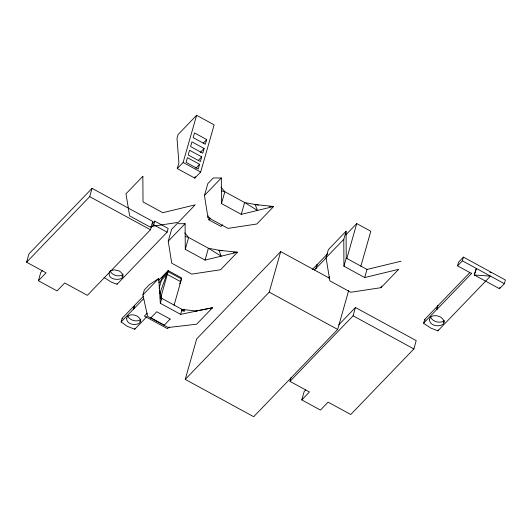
<?xml version="1.0" encoding="UTF-8"?>
<svg xmlns="http://www.w3.org/2000/svg" width="532" height="532" viewBox="0 0 532 532"><rect width="100%" height="100%" fill="white"/><g stroke="black" fill="none" stroke-linecap="round" stroke-linejoin="round"><path stroke-width="0.8" d="M158.363 280.005L158.736 278.475L149.439 284.633L144.318 289.953L142.915 294.908L147.597 316.307L168.179 327.526L196.654 324.201L212.474 307.762L195.783 311.04M38.404 280.743L46.045 272.81L26.6 262.21L28.954 253.904L92.056 188.335L152.83 221.465L150.483 229.771L87.374 295.34L64.691 282.971L57.05 290.911L38.404 280.743L40.751 272.437L42.394 270.735M26.6 262.21L89.702 196.641L92.056 188.335M104.112 277.558L111.614 282.266L116.9 284.234L117.313 283.41M146.772 316.733L134.716 329.255L127.188 326.269L121.116 321.96L122.16 318.262L143.361 296.317M150.842 227.809L153.701 224.837L154.752 221.139L168.165 228.447L167.121 232.152L117.08 284.234M121.116 321.96L133.605 308.986L134.649 305.288M133.605 308.986L134.722 305.295M177.269 168.558L178.912 162.759L176.996 138.307L178.04 134.603L196.627 115.298L214.157 124.854L200.657 172.036L194.805 178.114L177.269 168.558L183.121 162.473L196.627 115.298M134.716 329.255L134.948 328.437M168.245 241.209L171.597 229.365L177.05 223.699L185.096 223.706L185.276 249.315L205.053 260.095L237.438 252.241L220.594 269.744L191.773 274.113L171.716 263.18L168.245 241.209L185.096 223.706M159.141 288.178L162.034 277.957L168.085 271.672L181.505 278.987L174.05 305.328M180.501 281.594L181.552 277.897L168.132 270.582L159.899 293.345M160.857 297.222L168.085 271.672M194.805 178.114L195.257 176.518M210.732 308.919L212.474 307.762L180.634 314.359L160.338 303.293L161.741 298.339L159.534 290.884M185.276 249.315L188.627 237.472L184.77 232.883M204.461 195.483L207.812 183.64L213.272 177.967L221.312 177.974L221.492 203.583L241.269 214.363L273.661 206.509L256.81 224.012L227.989 228.381L207.932 217.448L204.461 195.483L221.312 177.974M207.932 217.448L208.384 215.872M180.634 314.359L182.037 309.405L161.741 298.339L160.637 297.188M222.602 224.757L220.973 226.452L208.797 219.816L209.462 217.482M205.053 260.095L208.404 248.251L188.627 237.472L185.183 236.507M221.492 203.583L224.843 191.739L220.986 187.151M348.679 290.499L337.667 329.434L253.671 416.702L185.242 379.402L196.707 338.877L280.697 251.609L329.474 278.196M241.269 214.363L244.62 202.519L224.843 191.739L221.405 190.782M185.242 379.402L269.232 292.135L280.697 251.609M317.145 264.643L316.021 268.334L317.145 264.643L327.499 253.897M338.804 324.779L355.442 307.496L416.217 340.626L413.869 348.932L350.761 414.501L328.078 402.132L320.437 410.072L301.79 399.904L309.431 391.971L289.987 381.371L291.051 377.594M326.069 257.701L328.357 249.614L346.066 231.24L346.232 258.126L343.945 266.219L364.699 277.544L398.721 269.312L381.012 287.679L350.748 292.254L329.84 280.849L326.069 257.701L343.778 239.333L346.066 231.24M301.79 399.904L304.138 391.599L305.774 389.896M346.817 258.625L356.733 223.573L370.817 231.26L360.836 266.273M289.987 381.371L353.088 315.802L355.442 307.496M364.699 277.544L366.987 269.451L401.015 261.219M381.012 287.679L381.431 286.209M471.625 273.142L471.532 273.475L457.533 265.847L458.584 262.15L463.425 257.116L505.4 279.998L504.349 283.696L499.508 288.73L474.231 274.951L476.373 268.447L474.305 274.991L490.457 276.128L437.916 330.811L431.073 328.217L424.303 323.802L423.638 323.15L424.689 319.446L469.756 272.71M423.638 323.15L436.752 309.524L437.796 305.827M436.752 309.524L437.869 305.834M437.916 330.811L438.149 329.986M457.533 265.847L462.381 260.82L463.425 257.116M499.508 288.73L499.927 287.247M199.58 164.302L198.256 168.977L186.087 162.34L187.41 157.665L199.58 164.302L195.776 168.258M201.714 156.867L200.365 161.568L188.195 154.932L189.545 150.237L201.714 156.867L198.35 160.365M204.115 148.501L202.772 153.196L190.596 146.559L191.946 141.864L204.115 148.501L200.158 152.611M206.682 139.564L205.332 144.258L193.163 137.628L194.506 132.927L206.682 139.564L203.264 143.115M179.69 283.915L180.554 281.627L167.088 274.286L158.895 282.791M109.752 271.526C104.831 282.692 132.109 281.268 119.767 271.28A6.963 4.542 15.8 0 0 119.068 270.901L114.214 269.791L110.377 270.941M151.893 224.105L154.752 221.139M121.954 276.554L122.553 275.928M208.797 219.816L210.426 218.127M142.915 294.908L158.736 278.475L160.338 303.293M158.915 280.158L168.132 270.582M133.672 308.999L143.753 298.532M147.291 313.122L144.425 316.101L167.5 328.676L169.216 326.887M139.59 321.581L140.162 320.982M150.689 318.05L156.74 311.752L170.16 319.074M164.109 325.365L170.16 319.067M436.825 309.538L471.532 273.475M443.282 322.625L444.227 321.641M312.384 269.498L317.072 264.63M345.853 234.865L356.733 223.573M314.385 270.03L326.455 257.601M328.284 278.083L329.627 276.693M269.638 206.509L273.661 206.509L255.121 204.514L257.461 210.439L244.62 202.519L258.346 205.126M233.422 252.235L237.438 252.241L218.898 250.24L221.245 256.165L208.404 248.251L222.13 250.851M489.892 272.311L491.508 272.424M183.919 310.808L181.685 310.641L184.823 311.134M184.138 310.03L182.037 309.405L196.554 311.06M182.037 309.405L184.298 309.89M462.381 260.82L504.349 283.696M183.121 162.473L200.657 172.036M346.232 258.126L366.987 269.451M353.088 315.802L413.869 348.932M153.701 224.837L167.121 232.152M269.232 292.135L337.667 329.434M89.702 196.641L150.483 229.771M150.702 317.744L164.175 325.085M425.354 320.104L424.689 319.446M122.799 318.887L122.16 318.262M160.711 297.202L161.741 298.339M160.132 297.435L161.389 299.583M343.778 239.333L343.945 266.219M444.306 320.397A7.495 4.888 15.8 0 1 436.799 321.867A7.495 4.888 15.8 0 1 430.614 316.966M123.218 274.14A7.142 4.655 15.8 0 1 116.062 275.536A7.142 4.655 15.8 0 1 110.177 270.874M140.847 319.167A7.142 4.655 15.8 0 1 133.698 320.563A7.142 4.655 15.8 0 1 127.813 315.895M126.623 318.628C127.288 328.47 148.461 324.666 137.402 316.307A6.969 4.542 15.8 0 0 136.704 315.928C133.539 314.193 127.188 314.046 126.623 318.628M429.424 319.646C430.142 329.807 452.353 326.109 440.735 317.212A7.308 4.768 15.8 0 0 440.004 316.813C436.686 314.991 430.009 314.838 429.424 319.646M142.842 176.311L125.991 193.821L129.602 215.866L149.519 226.718L178.34 222.349L195.184 204.847L162.799 212.7L143.022 201.921L142.842 176.311"/></g></svg>
